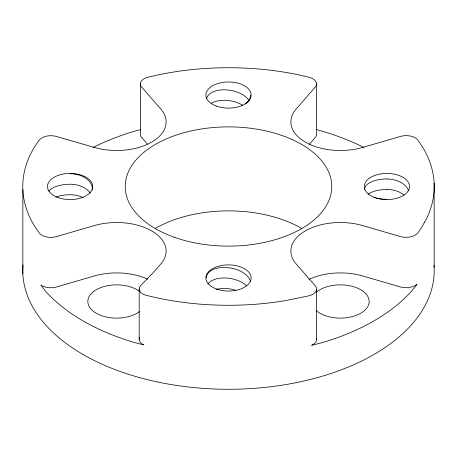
<?xml version="1.0" encoding="UTF-8"?>
<svg xmlns="http://www.w3.org/2000/svg" width="457" height="457" viewBox="0 0 457 457"><rect width="100%" height="100%" fill="white"/><g stroke="black" fill="none" stroke-linecap="round" stroke-linejoin="round"><path stroke-width="0.69" d="M309.452 144.246L315.558 137.083A12.619 7.289 0 0 0 316.49 133.987L316.49 83.597M140.602 129.679L135.843 130.851A205.724 118.774 0 0 0 93.079 147.485M316.404 129.56L322.642 131.29A205.724 118.774 0 0 1 363.961 147.508M147.428 144.109L141.344 137.106A12.619 7.289 0 0 1 140.39 133.987L140.39 83.591M434.15 183.257L434.15 267.242M316.558 289.412L316.558 339.802M139.196 289.053L139.196 339.442M22.85 189.758L22.85 273.743M434.024 265.209A205.724 118.774 0 0 1 412.18 323.99L411.426 324.847A205.724 118.774 0 0 1 135.843 376.539L134.358 376.105A205.724 118.774 0 0 1 22.999 264.929M155.471 228.334A103.276 59.627 0 0 1 301.529 228.334M139.682 337.369A12.253 7.072 0 0 0 143.904 344.909L134.358 342.51A205.724 118.774 0 0 1 44.82 290.395L40.759 284.9A12.619 7.289 0 0 0 55.651 287.219L94.588 275.897A49.499 28.574 0 0 1 147.554 279.17M308.932 279.41A49.499 28.574 0 0 1 362.532 275.931L399.692 286.756A12.893 7.443 0 0 0 416.173 284.865L416.973 284.511L411.426 291.252A205.724 118.774 0 0 1 321.157 342.944L311.623 345.281A12.807 7.392 0 0 0 316.518 338.746M316.295 292.349A28.802 16.629 0 0 1 359.299 288.955A28.802 16.629 0 0 1 359.299 314.016A28.802 16.629 0 0 1 316.295 310.617M139.739 311.411A28.802 16.629 0 0 1 97.278 313.799A28.802 16.629 0 0 1 97.278 289.167A28.802 16.629 0 0 1 139.739 291.555M211.448 103.202A22.376 12.785 10.1 0 1 242.61 105.173M206.535 98.718A22.376 12.785 10.1 0 1 225.735 89.818A22.376 12.785 10.1 0 1 249.076 100.626M250.642 95.062A22.376 12.785 -10.1 0 1 245.552 103.865M386.908 199.303A22.376 10.163 0 0 1 373.809 197.355M364.64 189.775A22.376 10.163 0 0 1 386.908 178.973M386.908 178.978A22.376 15.407 0 0 1 408.518 190.552M386.908 189.478A22.376 15.407 0 0 1 404.091 195.065M368.079 194.185A22.376 10.163 0 0 1 386.908 189.466M206.358 277.976A22.376 12.785 10.1 0 1 227.112 267.574A22.376 12.785 10.1 0 1 250.465 281.581M207.924 283.917A22.376 12.785 10.1 0 1 225.735 277.982A22.376 12.785 10.1 0 1 246.403 285.642M216.635 289.31A22.376 12.785 10.1 0 1 235.344 290.149M90.275 193.071A22.376 15.407 0 0 0 70.092 184.222A22.376 10.163 0 0 0 48.87 191.237M83.191 197.67A22.376 15.407 0 0 0 70.092 194.722A22.376 10.163 0 0 0 55.88 197.053M70.092 173.729A22.376 15.407 0 0 1 92.36 190.101M424.484 222.239L421.782 227.192L417.995 232.647A12.893 7.443 0 0 1 399.692 236.36L362.532 225.541A49.499 28.574 0 0 0 305.413 230.859A49.499 28.574 0 0 0 296.05 263.82L314.856 285.339A12.807 7.392 0 0 1 308.435 295.93L285.094 300.7A205.724 118.774 0 0 1 158.031 298.095L147.063 295.548A12.253 7.072 0 0 1 141.196 285.071L153.066 272.84L160.887 263.889A49.499 28.574 0 0 0 151.678 230.911A49.499 28.574 0 0 0 94.588 225.507L57.296 236.343A12.619 7.289 0 0 1 38.982 232.653L34.652 226.289A205.724 118.774 0 0 1 35.218 145.817L39.039 140.379A12.619 7.289 0 0 1 57.251 136.717L94.468 147.474A49.499 28.574 0 0 0 151.587 142.156A49.499 28.574 0 0 0 160.95 109.194L142.173 87.664A12.619 7.289 0 0 1 148.571 77.09L159.596 74.588A205.724 118.774 0 0 1 298.969 74.914L308.395 77.124A12.619 7.289 0 0 1 314.742 87.635L296.113 109.126A49.499 28.574 0 0 0 305.322 142.098A49.499 28.574 0 0 0 362.412 147.508L399.704 136.666A12.619 7.289 0 0 1 418.018 140.362L422.348 146.726A205.724 118.774 0 0 1 425.827 220.103L424.484 222.239M174.077 237.183A103.276 59.627 0 0 0 331.725 188.381A103.276 59.627 0 0 0 179.698 133.958A103.276 59.627 0 0 0 174.077 237.183M58.165 197.613A22.627 13.064 0 0 0 92.708 186.919A22.627 13.064 0 0 0 59.399 174.991A22.627 13.064 0 0 0 58.165 197.613M216.572 289.07A22.627 13.064 0 0 0 251.122 278.376A22.627 13.064 0 0 0 217.806 266.448A22.627 13.064 0 0 0 216.572 289.07M374.986 197.613A22.627 13.064 0 0 0 409.529 186.919A22.627 13.064 0 0 0 376.214 174.991A22.627 13.064 0 0 0 374.986 197.613M216.572 106.155A22.627 13.064 0 0 0 251.122 95.462A22.627 13.064 0 0 0 217.806 83.534A22.627 13.064 0 0 0 216.572 106.155"/></g></svg>
